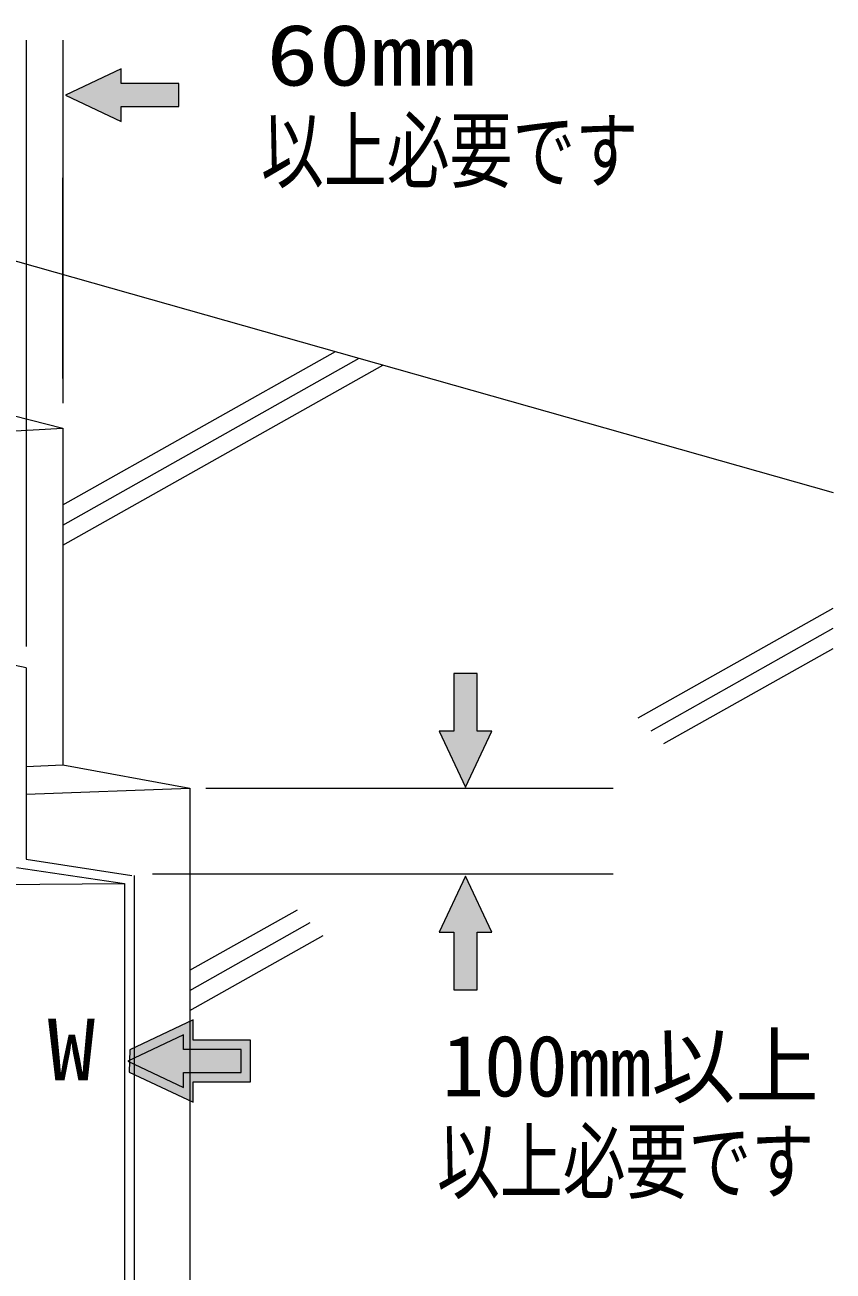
# Model space of a CAD drawing. Units: millimetres on the paper. Extents: x -305 to 305, y -152 to 152.
# Drawn here: x -205.5 to -167.5, y -73.1 to -14.6 of the extents above; entities that cross this region are included whole.
import ezdxf
from ezdxf.enums import TextEntityAlignment as Align

# ---------------------------------------------------------------- set-up
doc = ezdxf.new("R2010")
doc.units = ezdxf.units.MM
doc.layers.add('0-5_PV', color=7, linetype='Continuous', lineweight=9)
doc.styles.add('ＭＳ ゴシック', font='')
doc.styles.get('ＭＳ ゴシック').set_extended_font_data('MS Gothic')

msp = doc.modelspace()

# ---------------------------------------------------------------- linework, layer by layer
at = {"layer": '0-5_PV'}
for p, q in [((-205.401, -15.295), (-205.401, -43.78)), ((-203.668, -15.295), (-203.668, -32.353)), ((-200.926, -16.638), (-203.553, -17.873)), ((-200.926, -17.33), (-200.926, -16.638)), ((-198.216, -17.33), (-200.926, -17.33)), ((-198.216, -18.416), (-198.216, -17.33)), ((-233.433, -17.876), (-167.465, -36.546)), ((-203.553, -17.873), (-200.926, -19.111)), ((-200.926, -19.111), (-200.926, -18.416)), ((-200.926, -18.416), (-198.216, -18.416)), ((-203.668, -31.187), (-203.668, -21.768)), ((-205.401, -22.529), (-205.401, -39.845)), ((-233.368, -25.896), (-203.668, -33.529)), ((-203.668, -37.127), (-190.864, -29.924)), ((-203.668, -38.077), (-189.743, -30.242)), ((-203.668, -39.022), (-188.625, -30.557)), ((-233.433, -35.197), (-203.668, -33.529)), ((-203.668, -33.529), (-203.668, -49.345)), ((-205.401, -44.778), (-225.796, -40.602)), ((-176.626, -47.131), (-167.465, -41.977)), ((-176.019, -47.739), (-167.465, -42.926)), ((-175.415, -48.343), (-167.465, -43.871)), ((-205.401, -44.778), (-205.401, -53.766)), ((-185.288, -45.054), (-185.288, -47.763)), ((-184.201, -45.054), (-185.288, -45.054)), ((-184.201, -47.763), (-184.201, -45.054)), ((-185.288, -47.763), (-185.981, -47.763)), ((-185.981, -47.763), (-184.744, -50.389)), ((-184.744, -50.389), (-183.507, -47.763)), ((-183.507, -47.763), (-184.201, -47.763)), ((-205.401, -49.412), (-203.668, -49.345)), ((-203.668, -49.345), (-197.713, -50.445)), ((-205.401, -50.722), (-197.713, -50.445)), ((-197.713, -50.445), (-197.713, -112.428)), ((-196.96, -50.445), (-177.802, -50.445)), ((-205.401, -53.766), (-200.435, -54.536)), ((-205.854, -54.162), (-200.772, -54.91)), ((-245.272, -55.281), (-200.772, -54.91)), ((-200.772, -54.91), (-200.772, -112.428)), ((-200.321, -54.536), (-200.321, -112.428)), ((-199.46, -54.458), (-177.802, -54.458)), ((-199.024, -54.458), (-194.8, -54.458)), ((-184.744, -54.572), (-185.981, -57.198)), ((-183.507, -57.198), (-184.744, -54.572)), ((-197.713, -58.995), (-192.647, -56.146)), ((-197.713, -59.944), (-192.041, -56.753)), ((-197.713, -60.889), (-191.436, -57.357)), ((-185.981, -57.198), (-185.288, -57.198)), ((-185.288, -57.198), (-185.288, -59.907)), ((-184.201, -59.907), (-184.201, -57.198)), ((-184.201, -57.198), (-183.507, -57.198)), ((-185.288, -59.907), (-184.201, -59.907)), ((-197.555, -61.325), (-200.529, -62.728)), ((-197.555, -62.02), (-197.555, -61.325)), ((-197.555, -62.275), (-197.555, -62.02)), ((-194.847, -62.275), (-197.555, -62.275)), ((-194.847, -64.242), (-194.847, -62.275)), ((-195.288, -62.715), (-197.996, -62.715)), ((-195.288, -63.801), (-195.288, -62.715)), ((-200.621, -63.258), (-197.996, -64.494)), ((-197.996, -63.801), (-195.288, -63.801)), ((-197.996, -64.494), (-197.996, -63.801)), ((-197.555, -64.242), (-194.847, -64.242)), ((-197.555, -65.189), (-197.555, -64.242))]:
    msp.add_line(p, q, dxfattribs=at)
for points in [[(-197.996, -62.715), (-197.996, -62.02), (-200.621, -63.258)], [(-200.529, -62.728), (-200.554, -63.776), (-197.555, -65.189)]]:
    msp.add_lwpolyline(points, dxfattribs=at)
for points in [[(-200.926, -19.111), (-200.926, -16.638), (-203.553, -17.873)], [(-200.926, -18.416), (-198.216, -18.416), (-200.926, -17.33)], [(-198.216, -18.416), (-198.216, -17.33), (-200.926, -17.33)], [(-185.288, -49.233), (-184.744, -50.389), (-185.288, -45.054)], [(-184.744, -50.389), (-184.744, -45.054), (-185.288, -45.054)], [(-184.201, -49.237), (-184.201, -45.054), (-184.744, -45.054)], [(-184.744, -50.389), (-184.201, -49.237), (-184.744, -45.054)], [(-185.288, -49.233), (-185.288, -47.763), (-185.981, -47.763)], [(-184.201, -49.237), (-183.507, -47.763), (-184.201, -47.763)], [(-184.744, -59.907), (-184.744, -54.572), (-185.288, -55.728)], [(-184.201, -59.907), (-184.201, -55.724), (-184.744, -54.572)], [(-184.744, -59.907), (-184.201, -59.907), (-184.744, -54.572)], [(-185.288, -57.198), (-185.288, -55.728), (-185.981, -57.198)], [(-185.288, -59.907), (-184.744, -59.907), (-185.288, -55.728)], [(-184.201, -57.198), (-183.507, -57.198), (-184.201, -55.724)], [(-197.555, -65.189), (-197.555, -61.325), (-200.529, -62.728)], [(-197.996, -64.494), (-197.996, -62.02), (-200.621, -63.258)], [(-194.847, -64.242), (-194.847, -62.275), (-197.555, -62.275)], [(-197.555, -64.242), (-194.847, -64.242), (-197.555, -62.275)], [(-200.529, -63.788), (-200.529, -62.728), (-200.554, -63.776)], [(-200.529, -63.788), (-197.555, -65.189), (-200.529, -62.728)], [(-197.996, -63.801), (-195.288, -63.801), (-197.996, -62.715)], [(-195.288, -63.801), (-195.288, -62.715), (-197.996, -62.715)]]:
    msp.add_solid(points, dxfattribs=at)

# ---------------------------------------------------------------- texts
at = {"layer": '0-5_PV', "style": 'ＭＳ ゴシック'}
for s, height, width, p in [('60mm', 2.886, 1.25, (-194.112, -18.296)), ('以上必要です', 2.889, 0.75, (-194.362, -22.792)), ('W', 2.889, 1.15, (-204.401, -65.024)), ('以上必要です', 2.889, 0.75, (-186.088, -70.286))]:
    msp.add_text(s, height=height, dxfattribs=dict(at, width=width)).set_placement(p, align=Align.BOTTOM_LEFT)
msp.add_text('100mm以上', height=2.889, dxfattribs=at).set_placement((-185.838, -65.79), align=Align.BOTTOM_LEFT)

doc.saveas('drawing.dxf')
